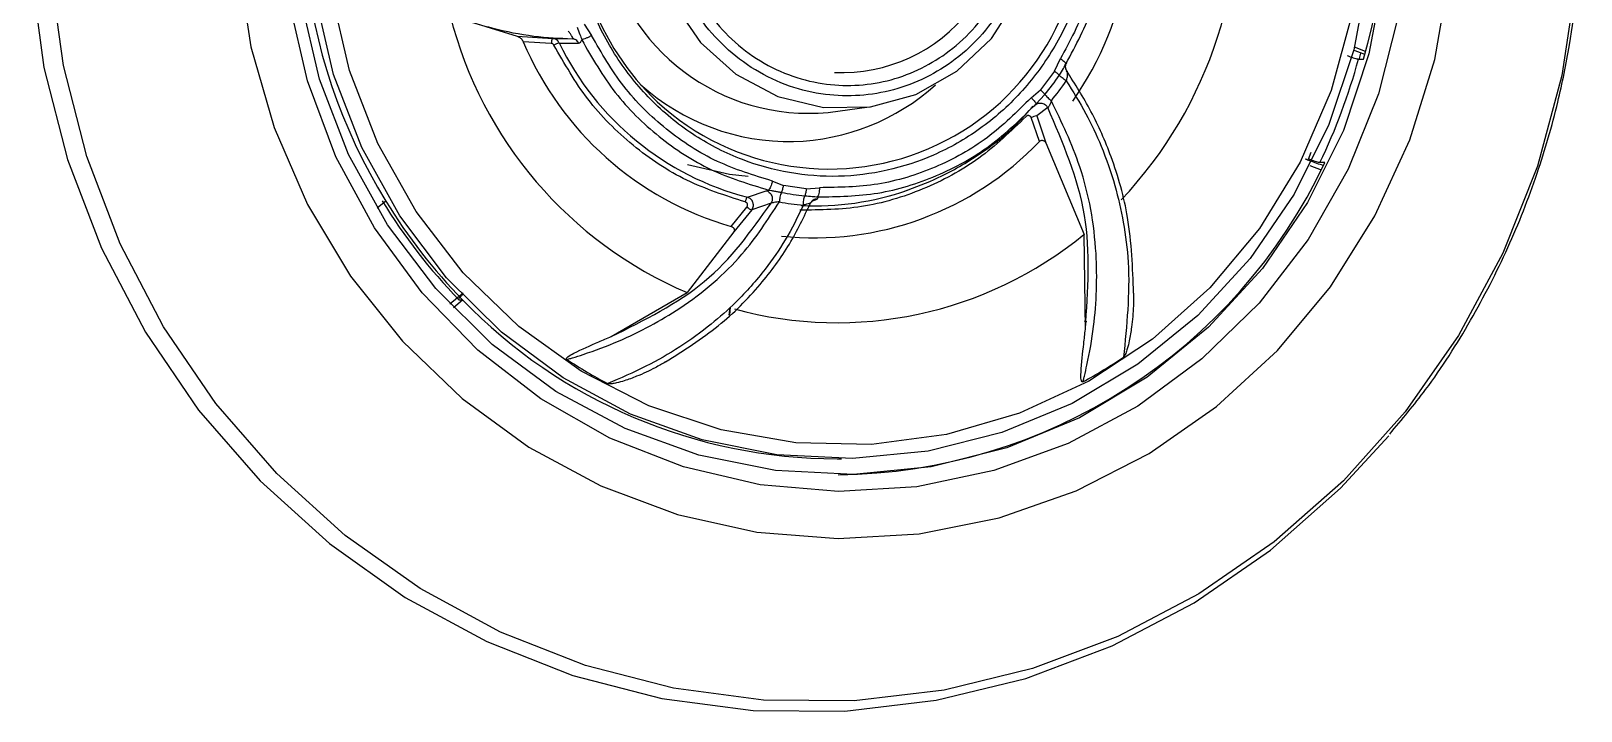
# Model space of a CAD drawing. Header units: inches. Extents: x 0 to 84, y -22 to 124.
# Drawn here: x 53.325 to 55.249, y 23.069 to 23.913 of the extents above; entities that cross this region are included whole.
import ezdxf

# ---------------------------------------------------------------- set-up
doc = ezdxf.new("R2010")
doc.units = ezdxf.units.IN
doc.header["$MEASUREMENT"] = 0
doc.layers.add('BDIM_CYAN', color=4, linetype='Continuous')

# ---------------------------------------------------------------- blocks, each defined once
blk = doc.blocks.new('2026 RELAY')
at = {"layer": 'BDIM_CYAN'}
for p, q in [((53.8449, 23.4321), (53.928, 23.4065)), ((54.0112, 23.4214), (54.0205, 23.4072)), ((53.928, 23.4065), (53.9722, 23.4034)), ((53.9705, 23.3975), (53.9356, 23.3996)), ((53.9722, 23.4034), (53.9967, 23.4033)), ((53.9803, 23.398), (54.0043, 23.3979)), ((53.9971, 23.4041), (53.9994, 23.4027)), ((54.5952, 23.3631), (54.6024, 23.3786)), ((54.9801, 23.3836), (54.9664, 23.3891)), ((54.981, 23.3873), (54.9673, 23.3928)), ((54.9723, 23.3781), (54.9786, 23.3781)), ((54.9736, 23.3786), (54.9753, 23.3856)), ((54.5952, 23.3631), (54.5777, 23.3398)), ((54.6077, 23.3696), (54.6091, 23.3732)), ((54.5662, 23.3301), (54.5777, 23.3398)), ((54.3142, 23.312), (54.365, 23.3188)), ((54.5663, 23.3175), (54.5705, 23.3205)), ((54.5705, 23.3205), (54.5719, 23.3222)), ((54.5719, 23.3222), (54.5831, 23.334)), ((54.5866, 23.3178), (54.573, 23.3076)), ((54.5763, 23.2758), (54.5661, 23.3055)), ((54.573, 23.3076), (54.5844, 23.2741)), ((54.5844, 23.2741), (54.6317, 23.1606)), ((54.9105, 23.2539), (54.9138, 23.2626)), ((54.9121, 23.2461), (54.9262, 23.2405)), ((54.9307, 23.2496), (54.9244, 23.2496)), ((54.2449, 23.2268), (54.2588, 23.2213)), ((54.287, 23.2173), (54.2588, 23.2213)), ((54.214, 23.2066), (54.2373, 23.2148)), ((54.2373, 23.2148), (54.2401, 23.2156)), ((54.287, 23.2173), (54.3035, 23.2185)), ((54.2937, 23.2017), (54.3003, 23.2043)), ((53.7652, 23.2019), (53.7545, 23.193)), ((54.1937, 23.1705), (54.2133, 23.1945)), ((54.2193, 23.1909), (54.1971, 23.1638)), ((54.2433, 23.1995), (54.2193, 23.1909)), ((54.1971, 23.1638), (54.1391, 23.0883)), ((54.6334, 23.0428), (54.6317, 23.1606)), ((53.8445, 23.0744), (53.8609, 23.0881)), ((54.0449, 23.0337), (54.1391, 23.0883)), ((53.849, 23.0697), (53.8604, 23.0793)), ((53.8559, 23.0795), (53.8604, 23.0793)), ((54.192, 23.0697), (54.191, 23.0604)), ((54.1924, 23.0701), (54.1915, 23.0608)), ((54.3252, 22.8822), (54.3308, 22.8822))]:
    blk.add_line(p, q, dxfattribs=at)
at = {"layer": 'BDIM_CYAN', "flags": 128}
for points in [[(53.3247, 23.4849), (53.3408, 23.3677), (53.3702, 23.2533), (53.4124, 23.1433), (53.4668, 23.0393), (53.5327, 22.9426), (53.6092, 22.8548), (53.6951, 22.7769), (53.7893, 22.7101), (53.8904, 22.6554), (53.9971, 22.6134), (54.1078, 22.5849), (54.2209, 22.5701), (54.335, 22.5693), (54.4483, 22.5826), (54.5594, 22.6096), (54.6665, 22.6501), (54.7683, 22.7035), (54.8633, 22.769), (54.9502, 22.8457), (55.0099, 22.9106)], [(55.2421, 23.4732), (55.2248, 23.3577), (55.1944, 23.2452), (55.1514, 23.1371), (55.0965, 23.0352), (55.0302, 22.9406), (54.9537, 22.8549), (54.8679, 22.7792), (54.7742, 22.7146), (54.6737, 22.6619), (54.5679, 22.6219), (54.4583, 22.5952), (54.3464, 22.5821), (54.2338, 22.5829), (54.122, 22.5975), (54.0128, 22.6257), (53.9075, 22.6671), (53.8076, 22.7211), (53.7146, 22.787), (53.6298, 22.8639), (53.5543, 22.9506), (53.4893, 23.046), (53.4355, 23.1488), (53.3939, 23.2573), (53.3649, 23.3703), (53.349, 23.486)], [(53.5817, 23.4968), (53.5975, 23.3934), (53.6264, 23.293), (53.668, 23.1976), (53.7214, 23.1087), (53.7858, 23.028), (53.8599, 22.957), (53.9425, 22.8968), (54.0321, 22.8486), (54.1271, 22.8132), (54.2258, 22.7913), (54.3264, 22.7832), (54.4271, 22.7892), (54.5262, 22.809), (54.6219, 22.8423), (54.7124, 22.8886), (54.7962, 22.947), (54.8717, 23.0164), (54.9376, 23.0957), (54.9928, 23.1834), (55.0362, 23.2779), (55.067, 23.3776), (55.0848, 23.4807)], [(55.022, 23.4328), (54.9973, 23.3349), (54.9597, 23.2415), (54.9099, 23.1544), (54.849, 23.0754), (54.7781, 23.006), (54.6985, 22.9474), (54.6119, 22.901), (54.5199, 22.8675), (54.4242, 22.8476), (54.3269, 22.8417), (54.2297, 22.85), (54.1345, 22.8722), (54.0433, 22.9079), (53.9577, 22.9565), (53.8795, 23.017), (53.8101, 23.0881), (53.7509, 23.1686), (53.7032, 23.2569), (53.6677, 23.3512), (53.6452, 23.4497)], [(55.0038, 23.4831), (54.9854, 23.3844), (54.9537, 23.2894), (54.9093, 23.2), (54.8531, 23.1182), (54.7862, 23.0455), (54.71, 22.9834), (54.6261, 22.9331), (54.5361, 22.8958), (54.442, 22.8722), (54.3455, 22.8627), (54.2488, 22.8676), (54.1537, 22.8867), (54.0621, 22.9196), (53.9761, 22.9657), (53.8972, 23.0241), (53.8271, 23.0936), (53.7672, 23.1726), (53.7189, 23.2598), (53.6829, 23.3531), (53.6601, 23.4509)], [(54.3444, 22.8824), (54.2504, 22.8871), (54.1579, 22.9057), (54.0689, 22.9377), (53.9853, 22.9825), (53.9086, 23.0393), (53.8405, 23.1068), (53.7823, 23.1837), (53.7353, 23.2683), (53.7003, 23.3591), (53.6782, 23.4541)], [(54.9843, 23.4854), (54.9665, 23.3895), (54.9356, 23.2971), (54.8924, 23.2103), (54.8378, 23.1307), (54.7728, 23.06), (54.6987, 22.9997), (54.6171, 22.9509), (54.5297, 22.9146), (54.4382, 22.8916), (54.3444, 22.8824)], [(54.964, 23.4331), (54.9384, 23.3392), (54.9, 23.2502), (54.8495, 23.1679), (54.788, 23.0942), (54.7168, 23.0305), (54.6375, 22.9783), (54.5516, 22.9386), (54.4611, 22.9123), (54.3679, 22.9), (54.2739, 22.9019), (54.1812, 22.918), (54.0917, 22.9479), (54.0074, 22.991), (53.9301, 23.0464), (53.8613, 23.1129), (53.8026, 23.1891), (53.7552, 23.2734), (53.7201, 23.3639), (53.6981, 23.4587)], [(54.1219, 23.4478), (54.1556, 23.3986), (54.1997, 23.3592), (54.2516, 23.3318), (54.3083, 23.3182), (54.3665, 23.319), (54.4228, 23.3342), (54.4739, 23.363), (54.5169, 23.4037), (54.5493, 23.4539)], [(54.2149, 23.2323), (54.1917, 23.2348), (54.1396, 23.2469)]]:
    blk.add_lwpolyline(points, dxfattribs=at)
at = {"layer": 'BDIM_CYAN'}
for centre, radius, start, end in [((54.3077, 23.5734), 0.6988, 343.7758, 88.7641), ((54.3541, 23.5665), 0.6926, 107.327, 211.7576), ((54.2898, 23.5683), 0.2575, 105.7681, 275.4428), ((54.2697, 23.5671), 0.4234, 325.2703, 14.406), ((54.2944, 23.5665), 0.5282, 316.5511, 7.946), ((54.3301, 23.5648), 0.2036, 267.7299, 15.5199), ((54.3153, 23.5562), 0.3145, 227.2843, 3.3794), ((54.3281, 23.5636), 0.3286, 200.0226, 226.5137), ((54.3397, 23.5578), 0.5105, 194.2499, 246.8671), ((54.3047, 23.5554), 0.4006, 202.8822, 253.914), ((53.9873, 23.3718), 0.0271, 105.0344, 119.9085), ((54.3044, 23.5554), 0.3603, 205.8843, 255.4667), ((54.2759, 23.5647), 0.721, 334.0848, 344.9997), ((54.3052, 23.5611), 0.3589, 320.7452, 325.5148), ((54.2655, 23.551), 0.2752, 228.0895, 271.1764), ((54.2635, 23.5514), 0.2757, 271.5763, 311.8704), ((54.3042, 23.5609), 0.3706, 320.7453, 325.5148), ((54.5787, 23.2774), 0.0308, 100.7701, 114.2149), ((54.2965, 23.5439), 0.3876, 264.0293, 316.2328), ((54.3194, 23.5387), 0.6763, 270.59, 334.6917), ((54.3428, 23.5554), 0.6808, 211.2453, 224.3397), ((54.3185, 23.5421), 0.3353, 259.3025, 264.2932), ((54.2985, 23.5416), 0.3456, 267.017, 289.2571), ((54.3477, 23.5554), 0.6813, 211.2498, 224.3352), ((54.2249, 23.2069), 0.0169, 226.6315, 250.712), ((54.3178, 23.5413), 0.3463, 259.303, 264.2929), ((54.3251, 23.5345), 0.4835, 254.7298, 309.3465), ((54.3256, 23.5299), 0.6477, 224.0857, 269.9664), ((54.3394, 23.5362), 0.6355, 236.6354, 241.9358), ((54.3271, 23.5363), 0.6356, 298.5013, 303.8008)]:
    blk.add_arc(centre, radius, start, end, dxfattribs=at)
for points, knots in [([(54.6406, 23.6705), (54.6463, 23.6461), (54.6579, 23.5967), (54.655, 23.5198), (54.638, 23.4448), (54.6142, 23.4005), (54.6024, 23.3786)], [0, 0, 0, 0, 0.247011, 0.5, 0.752989, 1, 1, 1, 1]), ([(54.6093, 23.3723), (54.6216, 23.3953), (54.6462, 23.4411), (54.6635, 23.5182), (54.6666, 23.5973), (54.6547, 23.6483), (54.6488, 23.6738)], [0, 0, 0, 0, 0.25, 0.5, 0.75, 1, 1, 1, 1]), ([(54.557, 23.6265), (54.5613, 23.5972), (54.5678, 23.552), (54.5538, 23.4917), (54.5347, 23.4477), (54.5071, 23.4087), (54.4631, 23.3674), (54.3967, 23.3346), (54.3233, 23.3296), (54.2654, 23.3432), (54.2229, 23.3632), (54.1855, 23.3919), (54.1449, 23.4375), (54.1294, 23.4802), (54.1193, 23.508)], [0, 0, 0, 0, 0.119728, 0.18418, 0.25, 0.31582, 0.380272, 0.5, 0.619728, 0.68418, 0.75, 0.81582, 0.880272, 1, 1, 1, 1]), ([(54.1312, 23.5112), (54.1408, 23.485), (54.1555, 23.4445), (54.1939, 23.4015), (54.2292, 23.3744), (54.2694, 23.3555), (54.3241, 23.3426), (54.3935, 23.3473), (54.4562, 23.3784), (54.4979, 23.4174), (54.524, 23.4542), (54.5421, 23.4958), (54.5553, 23.5528), (54.5491, 23.5955), (54.5451, 23.6233)], [0, 0, 0, 0, 0.119728, 0.18418, 0.25, 0.31582, 0.380272, 0.5, 0.619728, 0.68418, 0.75, 0.81582, 0.880272, 1, 1, 1, 1]), ([(54.6417, 23.575), (54.6383, 23.5328), (54.6332, 23.4679), (54.5947, 23.389), (54.5543, 23.3345), (54.5037, 23.2898), (54.4295, 23.2476), (54.3271, 23.2246), (54.2237, 23.2426), (54.1477, 23.2812), (54.0951, 23.3235), (54.0523, 23.376), (54.0104, 23.4529), (54.0023, 23.5175), (53.9971, 23.5595)], [0, 0, 0, 0, 0.119728, 0.18418, 0.25, 0.31582, 0.380272, 0.5, 0.619728, 0.68418, 0.75, 0.81582, 0.880272, 1, 1, 1, 1]), ([(55.0111, 22.9128), (55.0263, 22.931), (55.0634, 22.9752), (55.1125, 23.0529), (55.159, 23.1427), (55.1947, 23.2336), (55.2193, 23.3181), (55.2345, 23.3932), (55.246, 23.4748), (55.2476, 23.533), (55.2486, 23.5696)], [0, 0, 0, 0, 0.1003034, 0.2446521, 0.3872006, 0.5259804, 0.6547786, 0.7560983, 0.8471283, 1, 1, 1, 1]), ([(53.7504, 23.4818), (53.7766, 23.4666), (53.8246, 23.4388), (53.8922, 23.4166), (53.9488, 23.4054), (53.9809, 23.404), (53.9967, 23.4033)], [0, 0, 0, 0, 0.318453, 0.584084, 0.795128, 1, 1, 1, 1]), ([(54.0024, 23.4177), (54.0037, 23.4146), (54.006, 23.4091), (54.0076, 23.4041), (54.0083, 23.4019)], [0, 0, 0, 0, 0.571403, 1, 1, 1, 1]), ([(53.928, 23.4065), (53.9289, 23.4062), (53.9308, 23.4056), (53.9333, 23.4033), (53.9349, 23.4011), (53.9354, 23.4), (53.9356, 23.3996)], [0, 0, 0, 0, 0.355625, 0.722653, 0.915819, 1, 1, 1, 1]), ([(53.9722, 23.4034), (53.972, 23.4033), (53.9717, 23.4032), (53.9713, 23.4024), (53.971, 23.4016), (53.9708, 23.4007), (53.9706, 23.3993), (53.9705, 23.3982), (53.9705, 23.3975)], [0, 0, 0, 0, 0.250263, 0.382232, 0.514843, 0.645287, 0.771015, 1, 1, 1, 1]), ([(53.9738, 23.3954), (53.9736, 23.3957), (53.9732, 23.3963), (53.9725, 23.3969), (53.9715, 23.3974), (53.9708, 23.3975), (53.9705, 23.3975)], [0, 0, 0, 0, 0.244752, 0.492429, 0.744713, 1, 1, 1, 1]), ([(53.9748, 23.403), (53.9742, 23.4031), (53.9732, 23.4033), (53.9721, 23.4031), (53.9716, 23.403)], [0, 0, 0, 0, 0.4980204, 1, 1, 1, 1]), ([(53.9803, 23.398), (53.9798, 23.3988), (53.979, 23.4003), (53.977, 23.402), (53.9747, 23.4032), (53.973, 23.4033), (53.9722, 23.4034)], [0, 0, 0, 0, 0.245118, 0.499544, 0.75421, 1, 1, 1, 1]), ([(54.2112, 23.2008), (54.1866, 23.2087), (54.1368, 23.2247), (54.0705, 23.2692), (54.0134, 23.3258), (53.9869, 23.3724), (53.9738, 23.3954)], [0, 0, 0, 0, 0.247096, 0.5, 0.752904, 1, 1, 1, 1]), ([(53.9967, 23.4033), (53.9968, 23.4033), (53.9971, 23.4034), (53.9971, 23.4044), (53.9963, 23.4063), (53.9944, 23.4093), (53.9924, 23.4117), (53.9915, 23.4129)], [0, 0, 0, 0, 0.111469, 0.230184, 0.482261, 0.743373, 1, 1, 1, 1]), ([(54.0043, 23.3979), (54.0039, 23.3987), (54.003, 23.4002), (54.0012, 23.4019), (53.999, 23.4031), (53.9974, 23.4032), (53.9967, 23.4033)], [0, 0, 0, 0, 0.245337, 0.5, 0.754663, 1, 1, 1, 1]), ([(54.0043, 23.3979), (54.0051, 23.3981), (54.007, 23.3985), (54.0078, 23.4007), (54.0083, 23.4019)], [0, 0, 0, 0, 0.459354, 1, 1, 1, 1]), ([(54.0083, 23.4019), (54.0212, 23.3794), (54.0472, 23.3344), (54.1028, 23.2802), (54.1673, 23.2378), (54.2158, 23.223), (54.2401, 23.2156)], [0, 0, 0, 0, 0.25, 0.5, 0.75, 1, 1, 1, 1]), ([(54.2449, 23.2268), (54.2217, 23.2339), (54.1748, 23.2482), (54.112, 23.2893), (54.058, 23.342), (54.0329, 23.3856), (54.0205, 23.4072)], [0, 0, 0, 0, 0.247011, 0.5, 0.752989, 1, 1, 1, 1]), ([(54.9585, 23.3824), (54.9597, 23.3819), (54.9622, 23.3809), (54.966, 23.3797), (54.9692, 23.3787), (54.9713, 23.3782), (54.972, 23.3781), (54.9723, 23.3781)], [0, 0, 0, 0, 0.216017, 0.432052, 0.647583, 0.862108, 1, 1, 1, 1]), ([(54.601, 23.3579), (54.6028, 23.3608), (54.6059, 23.3658), (54.6082, 23.3704), (54.6093, 23.3723)], [0, 0, 0, 0, 0.571403, 1, 1, 1, 1]), ([(54.6098, 23.3736), (54.6095, 23.3728), (54.6087, 23.3713), (54.6084, 23.3686), (54.6087, 23.366), (54.6096, 23.3644), (54.61, 23.3636)], [0, 0, 0, 0, 0.245337, 0.5, 0.754663, 1, 1, 1, 1]), ([(54.6098, 23.3736), (54.61, 23.3738), (54.6105, 23.3743), (54.6097, 23.373), (54.6093, 23.3723)], [0, 0, 0, 0, 0.459354, 1, 1, 1, 1]), ([(54.61, 23.3636), (54.6101, 23.3635), (54.6105, 23.3634), (54.6109, 23.3622), (54.6111, 23.3597), (54.6107, 23.3558), (54.61, 23.3527), (54.6096, 23.3511)], [0, 0, 0, 0, 0.111469, 0.230184, 0.482261, 0.743373, 1, 1, 1, 1]), ([(54.6932, 23.0877), (54.6921, 23.1192), (54.69, 23.177), (54.6685, 23.2526), (54.6419, 23.3136), (54.6205, 23.3471), (54.61, 23.3636)], [0, 0, 0, 0, 0.317509, 0.5834805, 0.7948327, 1, 1, 1, 1]), ([(54.6096, 23.3511), (54.618, 23.3377), (54.6341, 23.3119), (54.6545, 23.2683), (54.6704, 23.2231), (54.6814, 23.1747), (54.6905, 23.1035), (54.6847, 23.0475), (54.6807, 23.0081)], [0, 0, 0, 0, 0.135552, 0.260798, 0.405842, 0.535564, 0.673856, 1, 1, 1, 1]), ([(54.3006, 23.2071), (54.3258, 23.2075), (54.3764, 23.2083), (54.4494, 23.2312), (54.517, 23.2679), (54.5536, 23.3041), (54.5719, 23.3222)], [0, 0, 0, 0, 0.25, 0.5, 0.75, 1, 1, 1, 1]), ([(54.5662, 23.3301), (54.5487, 23.3127), (54.5133, 23.2777), (54.4477, 23.2418), (54.3766, 23.2196), (54.3277, 23.2189), (54.3035, 23.2185)], [0, 0, 0, 0, 0.247011, 0.5, 0.752989, 1, 1, 1, 1]), ([(54.408, 23.2138), (54.4224, 23.2192), (54.4554, 23.2315), (54.5031, 23.2596), (54.5427, 23.29), (54.5621, 23.3123), (54.5685, 23.3197)], [0, 0, 0, 0, 0.239271, 0.546623, 0.849615, 1, 1, 1, 1]), ([(54.5705, 23.3205), (54.571, 23.321), (54.5721, 23.322), (54.5742, 23.3231), (54.5766, 23.3236), (54.5792, 23.3235), (54.5817, 23.3228), (54.5839, 23.3214), (54.5855, 23.3197), (54.5863, 23.3184), (54.5866, 23.3178)], [0, 0, 0, 0, 0.11221, 0.235183, 0.36644, 0.502102, 0.63743, 0.767756, 0.889371, 1, 1, 1, 1]), ([(54.5831, 23.334), (54.5835, 23.3335), (54.5844, 23.3324), (54.5865, 23.3303), (54.5888, 23.3282), (54.5904, 23.327), (54.5911, 23.3265)], [0, 0, 0, 0, 0.266689, 0.531115, 0.778754, 1, 1, 1, 1]), ([(54.5911, 23.3265), (54.5908, 23.3254), (54.59, 23.3234), (54.589, 23.3209), (54.5881, 23.3194), (54.5875, 23.3185), (54.587, 23.3179), (54.5867, 23.3178), (54.5866, 23.3178)], [0, 0, 0, 0, 0.277554, 0.532524, 0.651828, 0.767234, 0.882133, 1, 1, 1, 1]), ([(54.6334, 23.0428), (54.6366, 23.0907), (54.6431, 23.1876), (54.6056, 23.2741), (54.5866, 23.3178)], [0, 0, 0, 0, 0.495173, 1, 1, 1, 1]), ([(54.6304, 22.9777), (54.6306, 22.9786), (54.6312, 22.9809), (54.6329, 22.9878), (54.638, 23.0096), (54.6467, 23.0601), (54.6497, 23.1436), (54.6326, 23.2407), (54.604, 23.2997), (54.5911, 23.3265)], [0, 0, 0, 0, 0.007325, 0.019566, 0.058651, 0.192116, 0.441769, 0.746986, 1, 1, 1, 1]), ([(54.5598, 23.3068), (54.5409, 23.2886), (54.5027, 23.2518), (54.4325, 23.2145), (54.3567, 23.1915), (54.3046, 23.1909), (54.2788, 23.1906)], [0, 0, 0, 0, 0.247096, 0.5, 0.752904, 1, 1, 1, 1]), ([(54.5661, 23.3055), (54.566, 23.3058), (54.5657, 23.3064), (54.565, 23.3071), (54.5642, 23.3077), (54.5632, 23.308), (54.5622, 23.308), (54.5613, 23.3078), (54.5605, 23.3074), (54.56, 23.307), (54.5598, 23.3068)], [0, 0, 0, 0, 0.121775, 0.245594, 0.376257, 0.509474, 0.637578, 0.768745, 0.883898, 1, 1, 1, 1]), ([(54.5763, 23.2758), (54.5767, 23.2761), (54.5774, 23.2767), (54.5786, 23.2773), (54.5799, 23.2774), (54.5813, 23.2771), (54.5831, 23.2761), (54.5839, 23.2749), (54.5844, 23.2741)], [0, 0, 0, 0, 0.127623, 0.255995, 0.374285, 0.494117, 0.688937, 1, 1, 1, 1]), ([(54.9285, 23.2461), (54.926, 23.2469), (54.9209, 23.2484), (54.913, 23.2513), (54.9082, 23.2531), (54.9063, 23.2539)], [0, 0, 0, 0, 0.370146, 0.746679, 1, 1, 1, 1]), ([(54.9244, 23.2496), (54.9239, 23.2497), (54.923, 23.2498), (54.9202, 23.2505), (54.9168, 23.2516), (54.9134, 23.2528), (54.9114, 23.2536), (54.9105, 23.2539)], [0, 0, 0, 0, 0.213397, 0.426778, 0.640614, 0.855428, 1, 1, 1, 1]), ([(54.2562, 23.2126), (54.2565, 23.2132), (54.257, 23.2144), (54.2577, 23.2166), (54.2583, 23.219), (54.2586, 23.2205), (54.2588, 23.2213)], [0, 0, 0, 0, 0.257259, 0.51339, 0.762603, 1, 1, 1, 1]), ([(54.2193, 23.1909), (54.2199, 23.1917), (54.2209, 23.1933), (54.2214, 23.196), (54.2213, 23.1984), (54.2207, 23.2005), (54.2197, 23.2026), (54.2181, 23.2044), (54.2162, 23.2058), (54.2148, 23.2063), (54.214, 23.2066)], [0, 0, 0, 0, 0.156145, 0.293104, 0.410773, 0.509038, 0.632739, 0.755831, 0.878263, 1, 1, 1, 1]), ([(54.2373, 23.2148), (54.238, 23.2146), (54.2393, 23.2141), (54.2412, 23.2128), (54.2429, 23.2109), (54.2442, 23.2086), (54.2448, 23.206), (54.2449, 23.2035), (54.2444, 23.2013), (54.2437, 23.2001), (54.2433, 23.1995)], [0, 0, 0, 0, 0.112211, 0.235183, 0.366441, 0.502102, 0.637431, 0.767756, 0.88937, 1, 1, 1, 1]), ([(54.2401, 23.2156), (54.2413, 23.2154), (54.2429, 23.2151), (54.2454, 23.2147), (54.2482, 23.2141), (54.252, 23.2134), (54.2549, 23.2129), (54.2562, 23.2126)], [0, 0, 0, 0, 0.224307, 0.303573, 0.473827, 0.745729, 1, 1, 1, 1]), ([(54.2562, 23.2126), (54.2559, 23.2118), (54.2551, 23.2101), (54.2543, 23.2069), (54.2538, 23.2038), (54.2536, 23.202), (54.2536, 23.2011)], [0, 0, 0, 0, 0.266689, 0.531115, 0.778754, 1, 1, 1, 1]), ([(54.2851, 23.2085), (54.2883, 23.2082), (54.2939, 23.2077), (54.2986, 23.2073), (54.3006, 23.2071)], [0, 0, 0, 0, 0.571399, 1, 1, 1, 1]), ([(54.3003, 23.2043), (54.2995, 23.2043), (54.2978, 23.2043), (54.2956, 23.2033), (54.2936, 23.2018), (54.2927, 23.2004), (54.2923, 23.1997)], [0, 0, 0, 0, 0.245337, 0.5, 0.754663, 1, 1, 1, 1]), ([(54.3003, 23.2043), (54.3009, 23.2047), (54.3021, 23.2056), (54.3011, 23.2065), (54.3006, 23.2071)], [0, 0, 0, 0, 0.459375, 1, 1, 1, 1]), ([(53.9899, 23.0054), (53.9908, 23.0057), (53.993, 23.0063), (53.9997, 23.0083), (54.0205, 23.0149), (54.0671, 23.0324), (54.1375, 23.0701), (54.2076, 23.1297), (54.2392, 23.1788), (54.2536, 23.2011)], [0, 0, 0, 0, 0.007325, 0.019566, 0.05865, 0.192116, 0.441769, 0.746986, 1, 1, 1, 1]), ([(54.2834, 23.1968), (54.2763, 23.1823), (54.2631, 23.1552), (54.2349, 23.1145), (54.2038, 23.0794), (54.1677, 23.0473), (54.1304, 23.0205), (54.0875, 22.9956), (54.0564, 22.9823), (54.0405, 22.9754)], [0, 0, 0, 0, 0.1542714, 0.2889518, 0.4544243, 0.5750718, 0.7142254, 0.8527531, 1, 1, 1, 1]), ([(54.0449, 23.0337), (54.0862, 23.0542), (54.1696, 23.0957), (54.2186, 23.1647), (54.2433, 23.1995)], [0, 0, 0, 0, 0.495173, 1, 1, 1, 1]), ([(54.1123, 23.0023), (54.1348, 23.0166), (54.1787, 23.0444), (54.2293, 23.0954), (54.2676, 23.1475), (54.2842, 23.1825), (54.2923, 23.1997)], [0, 0, 0, 0, 0.280747, 0.545552, 0.776817, 1, 1, 1, 1]), ([(54.2133, 23.1945), (54.2135, 23.1948), (54.2138, 23.1953), (54.2141, 23.1963), (54.2142, 23.1973), (54.2139, 23.1983), (54.2135, 23.1993), (54.2128, 23.2), (54.2121, 23.2006), (54.2115, 23.2007), (54.2112, 23.2008)], [0, 0, 0, 0, 0.1217747, 0.2455941, 0.376257, 0.5094738, 0.637578, 0.7687454, 0.8839076, 1, 1, 1, 1]), ([(54.2536, 23.2011), (54.2525, 23.2009), (54.2505, 23.2006), (54.2478, 23.2002), (54.2459, 23.1999), (54.2448, 23.1997), (54.2439, 23.1996), (54.2435, 23.1995), (54.2433, 23.1995)], [0, 0, 0, 0, 0.277558, 0.532524, 0.651825, 0.767232, 0.882131, 1, 1, 1, 1]), ([(54.2923, 23.1997), (54.2925, 23.1997), (54.2927, 23.1996), (54.2923, 23.1994), (54.2907, 23.1988), (54.2877, 23.1979), (54.2848, 23.1972), (54.2834, 23.1968)], [0, 0, 0, 0, 0.111467, 0.230181, 0.482258, 0.743371, 1, 1, 1, 1]), ([(54.1937, 23.1705), (54.1941, 23.1703), (54.195, 23.1701), (54.1961, 23.1693), (54.1969, 23.1684), (54.1976, 23.1672), (54.1978, 23.1656), (54.1974, 23.1645), (54.1971, 23.1638)], [0, 0, 0, 0, 0.127615, 0.255978, 0.37429, 0.494233, 0.689359, 1, 1, 1, 1]), ([(53.8617, 23.087), (53.8608, 23.0861), (53.8588, 23.0845), (53.8567, 23.0822), (53.8555, 23.0805), (53.8553, 23.0797), (53.8557, 23.0796), (53.8559, 23.0795)], [0, 0, 0, 0, 0.220189, 0.440402, 0.659899, 0.877973, 1, 1, 1, 1]), ([(54.6932, 23.0877), (54.6932, 23.0825), (54.6932, 23.0684), (54.6914, 23.0486), (54.6885, 23.0308), (54.6859, 23.02), (54.6839, 23.0137), (54.6824, 23.0104), (54.6814, 23.0087), (54.6808, 23.0082), (54.6807, 23.0081)], [0, 0, 0, 0, 0.191797, 0.519572, 0.729704, 0.856737, 0.930022, 0.970712, 0.992634, 1, 1, 1, 1]), ([(54.6321, 23.0534), (54.6325, 23.0532), (54.6334, 23.0527), (54.6345, 23.0525), (54.6351, 23.0524)], [0, 0, 0, 0, 0.436887, 1, 1, 1, 1]), ([(53.9899, 23.0054), (53.9898, 23.0055), (53.9896, 23.0057), (53.9894, 23.006), (53.9894, 23.0063), (53.9894, 23.0068), (53.9899, 23.0076), (53.9927, 23.0102), (54.006, 23.0172), (54.0242, 23.0249), (54.0397, 23.0315), (54.0449, 23.0337)], [0, 0, 0, 0, 0.005501, 0.011055, 0.016084, 0.02158, 0.030977, 0.060324, 0.195274, 0.730604, 1, 1, 1, 1]), ([(54.6304, 22.9777), (54.6303, 22.9776), (54.6301, 22.9775), (54.6297, 22.9775), (54.6293, 22.9776), (54.629, 22.9779), (54.6285, 22.9788), (54.6277, 22.9827), (54.6283, 22.9984), (54.6308, 23.0191), (54.6327, 23.0369), (54.6334, 23.0428)], [0, 0, 0, 0, 0.0055006, 0.0110552, 0.016084, 0.0215799, 0.030977, 0.0603237, 0.1952739, 0.7306037, 1, 1, 1, 1]), ([(54.1123, 23.0023), (54.108, 22.9999), (54.0965, 22.9933), (54.0793, 22.9854), (54.0632, 22.9794), (54.0529, 22.9765), (54.0467, 22.9752), (54.0432, 22.975), (54.0414, 22.9751), (54.0406, 22.9754), (54.0405, 22.9754)], [0, 0, 0, 0, 0.191801, 0.519634, 0.729787, 0.856818, 0.93009, 0.970764, 0.992671, 1, 1, 1, 1])]:
    blk.add_open_spline(points, degree=3, knots=knots, dxfattribs=at)
for points in [[(54.0205, 23.4072), (54.0194, 23.4066), (54.017, 23.4054), (54.0135, 23.4038), (54.0104, 23.4025), (54.009, 23.4021), (54.0083, 23.4019)], [(54.6024, 23.3786), (54.6034, 23.3778), (54.6055, 23.3764), (54.6078, 23.3745), (54.6092, 23.373), (54.6092, 23.3726), (54.6093, 23.3723)], [(54.5952, 23.3631), (54.5958, 23.3626), (54.5971, 23.3616), (54.5987, 23.3602), (54.6001, 23.359), (54.6007, 23.3583), (54.601, 23.3579)], [(54.6096, 23.3511), (54.6087, 23.3517), (54.607, 23.3529), (54.6044, 23.3548), (54.6023, 23.3566), (54.6015, 23.3575), (54.601, 23.3579)], [(54.5831, 23.334), (54.5828, 23.3344), (54.5823, 23.3352), (54.581, 23.3366), (54.5795, 23.3381), (54.5783, 23.3392), (54.5777, 23.3398)], [(54.5662, 23.3301), (54.5671, 23.3292), (54.5689, 23.3274), (54.5708, 23.325), (54.572, 23.3231), (54.5719, 23.3225), (54.5719, 23.3222)], [(54.2449, 23.2268), (54.2446, 23.2255), (54.244, 23.223), (54.2427, 23.2196), (54.2413, 23.2169), (54.2405, 23.216), (54.2401, 23.2156)], [(54.2112, 23.2008), (54.2114, 23.2015), (54.2118, 23.203), (54.2126, 23.2048), (54.2133, 23.2061), (54.2138, 23.2064), (54.214, 23.2066)], [(54.2834, 23.1968), (54.2834, 23.1978), (54.2834, 23.1998), (54.2837, 23.203), (54.2843, 23.2061), (54.2848, 23.2077), (54.2851, 23.2085)], [(54.287, 23.2173), (54.2869, 23.2164), (54.2867, 23.2148), (54.2863, 23.2124), (54.2857, 23.2102), (54.2853, 23.2091), (54.2851, 23.2085)], [(54.3035, 23.2185), (54.3034, 23.2172), (54.3032, 23.2146), (54.3025, 23.2111), (54.3016, 23.2083), (54.3009, 23.2075), (54.3006, 23.2071)]]:
    blk.add_open_spline(points, degree=3, dxfattribs=at)

msp = doc.modelspace()

# ---------------------------------------------------------------- block references
msp.add_blockref('2026 RELAY', (0, 0.5))

doc.saveas('drawing.dxf')
